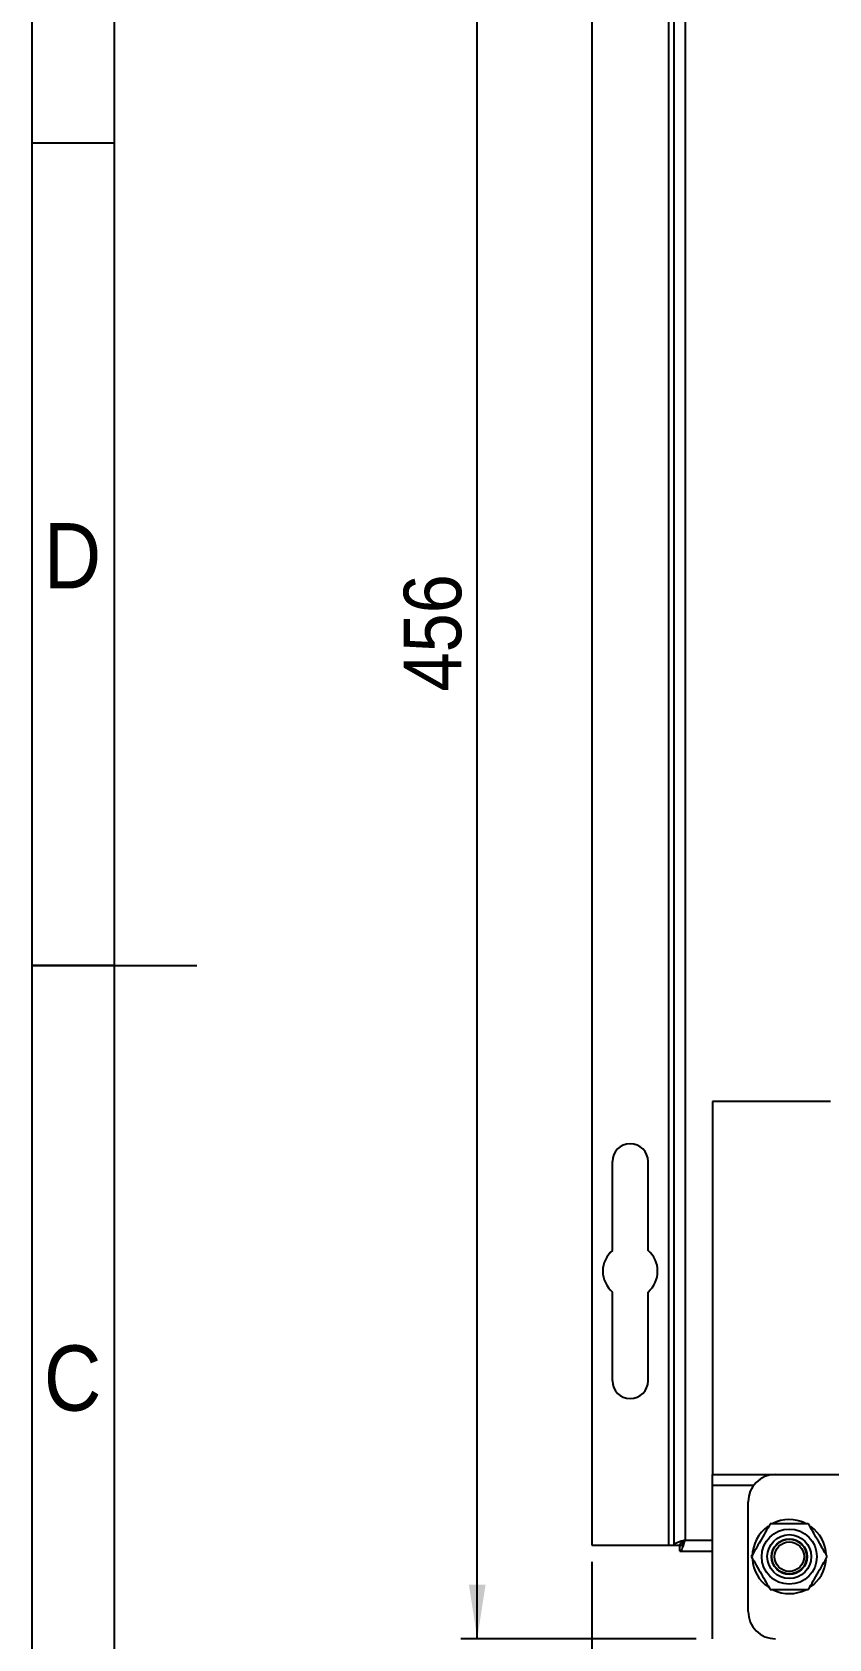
# Model space of a CAD drawing. Extents: x 75 to 2075, y 25 to 1460.
# Drawn here: x 75 to 317.1, y 537.8 to 1026.3 of the extents above; entities that cross this region are included whole.
import ezdxf

# ---------------------------------------------------------------- set-up
doc = ezdxf.new("R2010")
doc.units = 0
doc.header["$LTSCALE"] = 5
doc.linetypes.add('SLD-KATı', pattern=[0])
doc.layers.get('0').update_dxf_attribs({"linetype": 'CONTINUOUS'})
doc.styles.add('SLDTEXTSTYLE1', font='GOTHIC.TTF', dxfattribs={"width": 0.913})
doc.dimstyles.new('SLDDIMSTYLE0', dxfattribs={"dimtxt": 17.5, "dimasz": 16.51, "dimexe": 0, "dimexo": 0.0625, "dimgap": 4.375, "dimtad": 1, "dimlfac": 0.6, "dimrnd": 1e-09, "dimzin": 12, "dimtxsty": 'SLDTEXTSTYLE1', "dimsah": 1, "dimcen": 0.09, "dimazin": 3, "dimtfac": 1, "dimtofl": 0, "dimtmove": 0, "dimatfit": 3, "dimtolj": 1, "dimtzin": 12})
doc.dimstyles.new('SLDDIMSTYLE1', dxfattribs={"dimtxt": 17.5, "dimasz": 16.51, "dimexe": 0, "dimexo": 0.0625, "dimgap": 4.375, "dimtad": 1, "dimlfac": 0.6, "dimrnd": 1e-09, "dimzin": 12, "dimtxsty": 'SLDTEXTSTYLE1', "dimsah": 1, "dimcen": 0.09, "dimazin": 3, "dimtfac": 1, "dimtmove": 0, "dimatfit": 3, "dimtolj": 1, "dimtzin": 12})

# ---------------------------------------------------------------- blocks, each defined once
blk = doc.blocks.new('_D_4')
at = {"color": 7, "linetype": 'SLD-KATı'}
for p, q in [((245.09, 561.26), (245.09, 357.59)), ((332.59, 482.81), (332.59, 357.59)), ((245.09, 362.59), (213.34, 362.59)), ((245.09, 362.59), (332.59, 362.59)), ((332.59, 362.59), (364.34, 362.59))]:
    blk.add_line(p, q, dxfattribs=at)
for points in [[(245.09, 362.59), (228.58, 365.13), (228.58, 360.05)], [(332.59, 362.59), (349.1, 360.05), (349.1, 365.13)]]:
    blk.add_solid(points, dxfattribs=at)
at = {"color": 7, "linetype": 'SLD-KATı', "insert": (262.86, 384.94), "char_height": 17.5, "attachment_point": 1, "style": 'SLDTEXTSTYLE1'}
blk.add_mtext('52,50', dxfattribs=at)
blk = doc.blocks.new('_D_6')
at = {"color": 7, "linetype": 'SLD-KATı'}
for p, q in [((266.88, 1297.81), (205.26, 1297.81)), ((210.26, 537.81), (210.26, 1297.81)), ((276.76, 537.81), (205.26, 537.81))]:
    blk.add_line(p, q, dxfattribs=at)
for points in [[(210.26, 1297.81), (207.72, 1281.3), (212.8, 1281.3)], [(210.26, 537.81), (212.8, 554.32), (207.72, 554.32)]]:
    blk.add_solid(points, dxfattribs=at)
at = {"color": 7, "linetype": 'SLD-KATı', "insert": (187.91, 825.85), "char_height": 17.5, "attachment_point": 1, "rotation": 90, "style": 'SLDTEXTSTYLE1'}
blk.add_mtext('456', dxfattribs=at)

msp = doc.modelspace()

# ---------------------------------------------------------------- linework, layer by layer
at = {"color": 7, "linetype": 'SLD-KATı'}
for p, q in [((75, 25), (75, 1460)), ((100, 50), (100, 1435)), ((245.094, 1296.028), (245.094, 566.264)), ((268.427, 1296.028), (268.427, 566.264)), ((270.094, 566.264), (270.094, 1296.028)), ((273.427, 1294.479), (273.427, 567.813)), ((100, 992.5), (75, 992.5)), ((75, 742.5), (125, 742.5)), ((100, 742.5), (75, 742.5)), ((317.594, 701.146), (281.76, 701.146)), ((281.76, 701.146), (281.76, 587.813)), ((251.344, 655.93), (251.344, 682.931)), ((262.177, 655.93), (262.177, 682.931)), ((251.344, 616.264), (251.344, 643.264)), ((262.177, 616.264), (262.177, 643.264)), ((281.76, 584.479), (281.76, 587.813)), ((281.76, 587.813), (300.927, 587.813)), ((300.927, 587.813), (364.26, 587.813)), ((281.76, 537.813), (281.76, 584.479)), ((292.594, 546.146), (292.594, 579.479)), ((245.094, 566.264), (268.427, 566.264)), ((268.427, 566.264), (270.094, 566.264)), ((270.094, 566.264), (271.76, 566.264)), ((271.878, 564.479), (271.878, 566.146)), ((271.878, 564.479), (281.76, 564.479))]:
    msp.add_line(p, q, dxfattribs=at)
at = {"color": 8, "linetype": 'SLD-KATı'}
for p, q in [((294.26, 584.479), (281.76, 584.479)), ((273.427, 567.813), (281.76, 567.813))]:
    msp.add_line(p, q, dxfattribs=at)
at = {"color": 7, "linetype": 'SLD-KATı'}
for radius in [8.386, 6.685, 5.404, 5.277, 4.471]:
    msp.add_circle((305.094, 562.813), radius, dxfattribs=at)
for centre, radius, start, end in [((256.76, 682.931), 5.417, 0, 180), ((256.76, 649.597), 8.333, 130.5416, 229.4584), ((256.76, 649.597), 8.333, 310.5416, 49.4584), ((256.76, 616.264), 5.417, 180, 0), ((300.927, 579.479), 8.333, 90, 180), ((305.094, 562.813), 11.25, 124.62216, 180), ((305.094, 562.813), 11.25, 64.78483, 116.549), ((305.094, 562.813), 11.25, 2.97273, 54.56906), ((305.094, 562.813), 11.25, 184.15152, 235.03913), ((305.094, 562.813), 11.25, 305.0872, 355.02142), ((305.094, 562.813), 11.25, 244.17371, 296.63727), ((300.927, 546.146), 8.333, 180, 270)]:
    msp.add_arc(centre, radius, start, end, dxfattribs=at)
for points, knots in [([(299.32, 572.813), (298.819, 571.945), (297.807, 570.192), (295.842, 566.788), (294.436, 564.352), (293.547, 562.813)], [0, 0, 0, 0, 0.2648607, 0.5354677, 1, 1, 1, 1]), ([(310.867, 572.813), (309.459, 572.813), (306.128, 572.813), (302.148, 572.813), (299.784, 572.813), (299.32, 572.813)], [0, 0, 0, 0, 0.3706041, 0.8765854, 1, 1, 1, 1]), ([(316.641, 562.813), (316.14, 563.68), (315.127, 565.434), (313.163, 568.837), (311.756, 571.273), (310.867, 572.813)], [0, 0, 0, 0, 0.26486178, 0.53546765, 1, 1, 1, 1]), ([(273.427, 567.813), (273.036, 567.697), (272.254, 567.466), (271.224, 567.119), (270.469, 566.772), (270.131, 566.486), (270.103, 566.318), (270.094, 566.264)], [0, 0, 0, 0, 0.22391119, 0.44786572, 0.67181654, 0.89576723, 1, 1, 1, 1]), ([(273.427, 567.813), (273.182, 567.668), (272.718, 567.394), (272.164, 566.991), (271.821, 566.62), (271.78, 566.377), (271.76, 566.264)], [0, 0, 0, 0, 0.2803035, 0.5302293, 0.7800841, 1, 1, 1, 1]), ([(271.878, 564.479), (271.994, 564.52), (272.225, 564.6), (272.572, 565.224), (272.919, 566.135), (273.205, 567.061), (273.373, 567.632), (273.427, 567.813)], [0, 0, 0, 0, 0.22392, 0.4478647, 0.6718259, 0.8957714, 1, 1, 1, 1]), ([(271.878, 566.146), (272.023, 566.178), (272.297, 566.237), (272.7, 566.666), (273.072, 567.211), (273.314, 567.621), (273.427, 567.813)], [0, 0, 0, 0, 0.2803136, 0.5302386, 0.7801024, 1, 1, 1, 1]), ([(293.547, 562.813), (294.048, 561.945), (295.06, 560.192), (297.025, 556.788), (298.431, 554.352), (299.32, 552.813)], [0, 0, 0, 0, 0.2648588, 0.5354638, 1, 1, 1, 1]), ([(310.867, 552.813), (311.368, 553.68), (312.38, 555.434), (314.345, 558.837), (315.752, 561.273), (316.641, 562.813)], [0, 0, 0, 0, 0.2648588, 0.5354638, 1, 1, 1, 1]), ([(299.32, 552.813), (299.784, 552.813), (302.148, 552.813), (306.128, 552.813), (309.459, 552.813), (310.867, 552.813)], [0, 0, 0, 0, 0.1234146, 0.6293959, 1, 1, 1, 1])]:
    msp.add_open_spline(points, degree=3, knots=knots, dxfattribs=at)

# ---------------------------------------------------------------- texts
at = {"color": 7, "linetype": 'CONTINUOUS', "char_height": 19.844, "attachment_point": 2, "style": 'SLDTEXTSTYLE1'}
for s, insert in [('D', (87.263, 877.034)), ('C', (87.293, 627.034))]:
    msp.add_mtext(s, dxfattribs=dict(at, insert=insert))

# ---------------------------------------------------------------- dimensions: what is measured, and where the dimension line sits
at = {"color": 7, "linetype": 'SLD-KATı'}
dim = msp.add_linear_dim(base=(210.263, 1297.813), p1=(281.76, 537.813), p2=(271.878, 1297.813), angle=90, dimstyle='SLDDIMSTYLE0', dxfattribs=at)
dim.commit()
dim.dimension.update_dxf_attribs({"geometry": '_D_6', "text_midpoint": (210.263, 845.249), "dimtype": 160})
dim = msp.add_linear_dim(base=(332.594, 362.588), p1=(245.094, 566.264), p2=(332.594, 487.813), dimstyle='SLDDIMSTYLE1', dxfattribs=at)
dim.commit()
dim.dimension.update_dxf_attribs({"geometry": '_D_4', "text_midpoint": (291.956, 362.588), "dimtype": 160})

doc.saveas('drawing.dxf')
